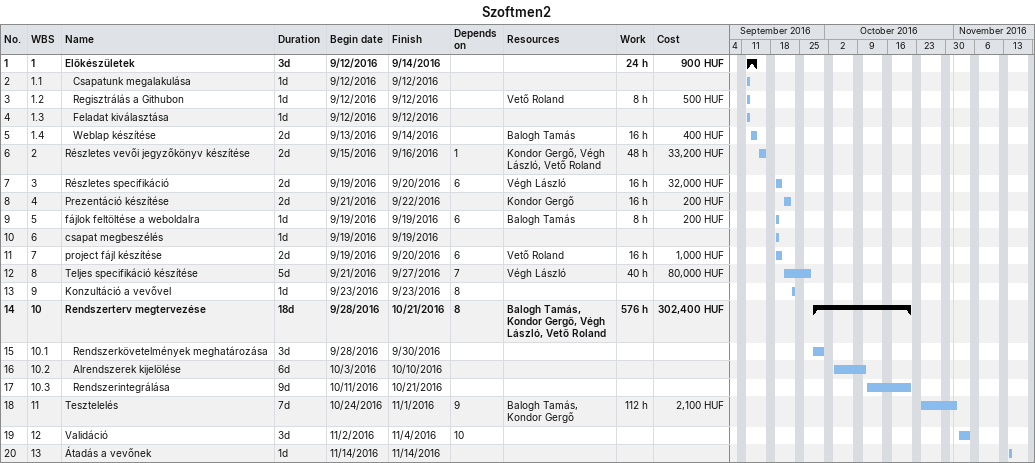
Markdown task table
Szoftmen2

| ID | WBS | Task | Duration | Start | Finish | Predecessors | Resources | Work (h) | Cost (HUF) |
|---|---|---|---|---|---|---|---|---|---|
| 1 | 1 | **Előkészületek** | 3d | 2016-09-12 | 2016-09-14 |  |  | 24 | 900 |
| 2 | 1.1 | Csapatunk megalakulása | 1d | 2016-09-12 | 2016-09-12 |  |  |  |  |
| 3 | 1.2 | Regisztrálás a Githubon | 1d | 2016-09-12 | 2016-09-12 |  | Vető Roland | 8 | 500 |
| 4 | 1.3 | Feladat kiválasztása | 1d | 2016-09-12 | 2016-09-12 |  |  |  |  |
| 5 | 1.4 | Weblap készítése | 2d | 2016-09-13 | 2016-09-14 |  | Balogh Tamás | 16 | 400 |
| 6 | 2 | Részletes vevői jegyzőkönyv készítése | 2d | 2016-09-15 | 2016-09-16 | 1 | Kondor Gergő, Végh László, Vető Roland | 48 | 33200 |
| 7 | 3 | Részletes specifikáció | 2d | 2016-09-19 | 2016-09-20 | 6 | Végh László | 16 | 32000 |
| 8 | 4 | Prezentáció készítése | 2d | 2016-09-21 | 2016-09-22 |  | Kondor Gergő | 16 | 200 |
| 9 | 5 | fájlok feltöltése a weboldalra | 1d | 2016-09-19 | 2016-09-19 | 6 | Balogh Tamás | 8 | 200 |
| 10 | 6 | csapat megbeszélés | 1d | 2016-09-19 | 2016-09-19 |  |  |  |  |
| 11 | 7 | project fájl készítése | 2d | 2016-09-19 | 2016-09-20 | 6 | Vető Roland | 16 | 1000 |
| 12 | 8 | Teljes specifikáció készítése | 5d | 2016-09-21 | 2016-09-27 | 7 | Végh László | 40 | 80000 |
| 13 | 9 | Konzultáció a vevővel | 1d | 2016-09-23 | 2016-09-23 | 8 |  |  |  |
| 14 | 10 | **Rendszerterv megtervezése** | 18d | 2016-09-28 | 2016-10-21 | 8 | Balogh Tamás, Kondor Gergő, Végh László, Vető Roland | 576 | 302400 |
| 15 | 10.1 | Rendszerkövetelmények meghatározása | 3d | 2016-09-28 | 2016-09-30 |  |  |  |  |
| 16 | 10.2 | Alrendszerek kijelölése | 6d | 2016-10-03 | 2016-10-10 |  |  |  |  |
| 17 | 10.3 | Rendszerintegrálása | 9d | 2016-10-11 | 2016-10-21 |  |  |  |  |
| 18 | 11 | Tesztelelés | 7d | 2016-10-24 | 2016-11-01 | 9 | Balogh Tamás, Kondor Gergő | 112 | 2100 |
| 19 | 12 | Validáció | 3d | 2016-11-02 | 2016-11-04 | 10 |  |  |  |
| 20 | 13 | Átadás a vevőnek | 1d | 2016-11-14 | 2016-11-14 |  |  |  |  |
